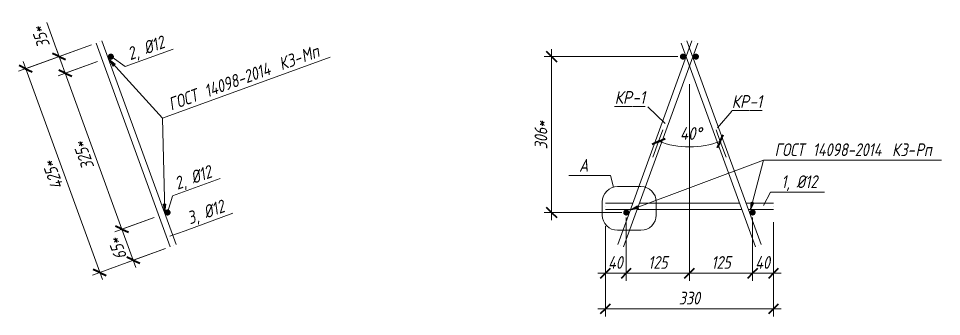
# Model space of a CAD drawing. Header units: millimetres. Extents: x 79934 to 89073, y -4162 to 24885.
# Drawn here: x 79934 to 81747, y -3738 to -3153 of the extents above; entities that cross this region are included whole.
import ezdxf

# ---------------------------------------------------------------- set-up
doc = ezdxf.new("R2010")
doc.units = ezdxf.units.MM
for name, color, linetype, lineweight in [('AA_Dim', 7, 'Continuous', 9), ('AA_Dim-10', 7, 'Continuous', 9), ('AA_Vinoska', 7, 'Continuous', 9), ('Gen_Fragment', 7, 'Continuous', 9), ('KR_Armatura_Tonkie', 7, 'Continuous', 20)]:
    doc.layers.add(name, color=color, linetype=linetype, lineweight=lineweight)
doc.layers.add('AA_Linii', color=7, linetype='Continuous', lineweight=9, true_color=0x00a600)
doc.styles.add('ISOCPEUR_I', font='isocpeui.ttf', dxfattribs={"width": 0.85, "height": 25})
doc.styles.add('ISOCPEUR_I_1', font='isocpeui.ttf', dxfattribs={"width": 0.8, "height": 25})
doc.dimstyles.new('05_Округл_1мм__прозр_', dxfattribs={"dimscale": 304.8, "dimtxt": 24.899529, "dimasz": 0.065617, "dimexe": 0.049213, "dimexo": 0.032808, "dimgap": 0.003281, "dimtad": 1, "dimdec": 0, "dimdsep": 46, "dimtxsty": 'ISOCPEUR_I_1', "dimblk1": 'OBLIQUE', "dimblk2": 'OBLIQUE', "dimsah": 1, "dimcen": 0.09, "dimdle": 0.049213, "dimazin": 0, "dimtfac": 1, "dimtdec": 4, "dimtix": 1, "dimtmove": 0, "dimatfit": 3, "dimfxl": 1, "dimtvp": 1, "dimtolj": 1, "dimtzin": 0, "dimarcsym": 2})
doc.dimstyles.new('05_Округл_5мм__прозр_', dxfattribs={"dimscale": 304.8, "dimtxt": 24.899529, "dimasz": 0.065617, "dimexe": 0.049213, "dimexo": 0.032808, "dimgap": 0.003281, "dimtad": 1, "dimdec": 0, "dimrnd": 5, "dimdsep": 46, "dimtxsty": 'ISOCPEUR_I_1', "dimblk1": 'OBLIQUE', "dimblk2": 'OBLIQUE', "dimsah": 1, "dimcen": 0.09, "dimdle": 0.049213, "dimazin": 0, "dimtfac": 1, "dimtdec": 4, "dimtix": 1, "dimtmove": 0, "dimatfit": 3, "dimfxl": 1, "dimtvp": 1, "dimtolj": 1, "dimtzin": 0, "dimarcsym": 2})
doc.dimstyles.new('05_Округл_5мм__прозр__1', dxfattribs={"dimscale": 304.8, "dimtxt": 24.899529, "dimasz": 0.065617, "dimexe": 0.049213, "dimexo": 0.032808, "dimgap": 0.003281, "dimtad": 1, "dimdec": 0, "dimrnd": 5, "dimdsep": 46, "dimtxsty": 'ISOCPEUR_I_1', "dimblk1": 'OBLIQUE', "dimblk2": 'OBLIQUE', "dimsah": 1, "dimcen": 0.09, "dimdle": 0.049213, "dimazin": 0, "dimtfac": 1, "dimtdec": 4, "dimtix": 1, "dimtmove": 1, "dimatfit": 3, "dimfxl": 1, "dimtvp": 1, "dimtolj": 1, "dimtzin": 0, "dimarcsym": 2})
doc.dimstyles.new('Засечка', dxfattribs={"dimscale": 304.8, "dimtxt": 24.899529, "dimasz": 0.065617, "dimexe": 0.07874, "dimexo": 0.049213, "dimgap": 0.016404, "dimtad": 1, "dimdec": 0, "dimzin": 0, "dimdsep": 46, "dimtxsty": 'ISOCPEUR_I', "dimblk1": 'OBLIQUE', "dimblk2": 'OBLIQUE', "dimsah": 1, "dimcen": 0.09, "dimadec": 1, "dimazin": 2, "dimtfac": 1, "dimtdec": 4, "dimtix": 1, "dimtmove": 2, "dimatfit": 3, "dimfxl": 1, "dimtvp": 1, "dimtfill": 1, "dimtolj": 1, "dimtzin": 0, "dimarcsym": 2})

# ---------------------------------------------------------------- blocks, each defined once
blk = doc.blocks.new('350_Стержень горизонтально _НесАрм_РабПлоск_ - 350_Стержень горизонтально _НесАрм_РабПлоск_-2708583-Каркас пространственный КП-45')
at = {"layer": 'KR_Armatura_Tonkie'}
for p, q in [((81140.6, -3516), (81086.8, -3516)), ((81350.3, -3516), (81153.4, -3516)), ((81416.8, -3516), (81363, -3516)), ((81086.8, -3522), (81086.8, -3522)), ((81086.8, -3522), (81086.8, -3522)), ((81086.8, -3528), (81136.3, -3528)), ((81149, -3528), (81354.6, -3528)), ((81367.4, -3528), (81416.8, -3528)), ((81416.8, -3522), (81416.8, -3522)), ((81416.8, -3522), (81416.8, -3522))]:
    blk.add_line(p, q, dxfattribs=at)
blk = doc.blocks.new('350_Стержень горизонтально _НесАрм_РабПлоск_ - 350_Стержень горизонтально _НесАрм_РабПлоск_-2708464-Каркас пространственный КП-45')
at = {"layer": 'KR_Armatura_Tonkie'}
blk.add_hatch(color=256, dxfattribs=at).paths.add_polyline_path([(81265.1, -3234), (81266.7, -3233.6), (81268, -3232.9), (81269.2, -3231.9), (81270, -3230.5), (81270.5, -3229), (81270.6, -3227.5), (81270.2, -3225.9), (81269.5, -3224.6), (81268.5, -3223.4), (81267.1, -3222.6), (81265.6, -3222.1), (81264.1, -3222), (81262.6, -3222.4), (81261.2, -3223.1), (81260, -3224.1), (81259.2, -3225.5), (81258.7, -3227), (81258.6, -3228.5), (81259, -3230.1), (81259.7, -3231.4), (81260.7, -3232.6), (81262.1, -3233.4), (81263.6, -3233.9)], flags=0)
blk = doc.blocks.new('350_Стержень горизонтально _НесАрм_РабПлоск_ - 350_Стержень горизонтально _НесАрм_РабПлоск_-3489084-Каркас пространственный КП-45')
at = {"layer": 'KR_Armatura_Tonkie'}
for p, q in [((81235.7, -3201.3), (81381.3, -3601.2)), ((81241.4, -3199.2), (81241.4, -3199.2)), ((81241.4, -3199.2), (81241.4, -3199.2)), ((81392.6, -3597.1), (81247, -3197.2)), ((81386.9, -3599.2), (81386.9, -3599.2)), ((81386.9, -3599.2), (81386.9, -3599.2))]:
    blk.add_line(p, q, dxfattribs=at)
blk = doc.blocks.new('350_Стержень горизонтально _НесАрм_РабПлоск_ - 350_Стержень горизонтально _НесАрм_РабПлоск_-2708473-Каркас пространственный КП-45')
at = {"layer": 'KR_Armatura_Tonkie'}
blk.add_hatch(color=256, dxfattribs=at).paths.add_polyline_path([(81238.5, -3234), (81240.1, -3233.9), (81241.6, -3233.4), (81242.9, -3232.6), (81244, -3231.4), (81244.7, -3230.1), (81245, -3228.5), (81245, -3227), (81244.5, -3225.5), (81243.7, -3224.1), (81242.5, -3223.1), (81241.1, -3222.4), (81239.6, -3222), (81237.9, -3222.1), (81236.5, -3222.6), (81235.2, -3223.4), (81234.2, -3224.6), (81233.4, -3225.9), (81233.1, -3227.5), (81233.2, -3229), (81233.6, -3230.5), (81234.5, -3231.9), (81235.6, -3232.9), (81237, -3233.6), (81237.9, -3233.8)], flags=0)
blk = doc.blocks.new('350_Стержень горизонтально _НесАрм_РабПлоск_ - 350_Стержень горизонтально _НесАрм_РабПлоск_-3489092-Каркас пространственный КП-45')
at = {"layer": 'KR_Armatura_Tonkie'}
for p, q in [((81256.7, -3197.2), (81111.1, -3597.1)), ((81122.4, -3601.2), (81268, -3201.3)), ((81262.3, -3199.2), (81262.3, -3199.2)), ((81262.3, -3199.2), (81262.3, -3199.2)), ((81116.7, -3599.2), (81116.7, -3599.2)), ((81116.7, -3599.2), (81116.7, -3599.2))]:
    blk.add_line(p, q, dxfattribs=at)
blk = doc.blocks.new('350_Стержень горизонтально _НесАрм_РабПлоск_ - 350_Стержень горизонтально _НесАрм_РабПлоск_-3489092-а-а')
at = {"layer": 'KR_Armatura_Tonkie'}
for p, q in [((-81268, -3201.3), (-81122.4, -3601.2)), ((-81262.3, -3199.2), (-81262.3, -3199.2)), ((-81262.3, -3199.2), (-81262.3, -3199.2)), ((-81111.1, -3597.1), (-81256.7, -3197.2)), ((-81116.7, -3599.2), (-81116.7, -3599.2)), ((-81116.7, -3599.2), (-81116.7, -3599.2))]:
    blk.add_line(p, q, dxfattribs=at)
blk = doc.blocks.new('350_Стержень горизонтально _НесАрм_РабПлоск_ - 350_Стержень горизонтально _НесАрм_РабПлоск_-2708473-а-а')
at = {"layer": 'KR_Armatura_Tonkie'}
blk.add_hatch(color=256, dxfattribs=at).paths.add_polyline_path([(-81237, -3233.6), (-81235.6, -3232.9), (-81234.5, -3231.9), (-81233.6, -3230.5), (-81233.2, -3229), (-81233.1, -3227.5), (-81233.4, -3225.9), (-81234.2, -3224.6), (-81235.2, -3223.4), (-81236.5, -3222.6), (-81238, -3222.1), (-81239.6, -3222), (-81241.1, -3222.4), (-81242.5, -3223.1), (-81243.7, -3224.1), (-81244.5, -3225.5), (-81245, -3227), (-81245, -3228.5), (-81244.6, -3230.3), (-81244, -3231.4), (-81242.9, -3232.6), (-81241.6, -3233.4), (-81240.1, -3233.9), (-81238.5, -3234)], flags=0)
blk = doc.blocks.new('DIMBLOCK1-Каркас пространственный КП-45')
at = {"layer": 'AA_Dim-10', "transparency": 16777216}
for p, q in [((81191.3, -3394.4), (81199.5, -3371.8)), ((81312.4, -3394.4), (81304.2, -3371.8)), ((81191.3, -3394.4), (81180, -3425.4)), ((81191.3, -3394.4), (81191.3, -3394.4)), ((81312.4, -3394.4), (81323.7, -3425.4))]:
    blk.add_line(p, q, dxfattribs=at)
at = {"layer": 'AA_Dim-10', "lineweight": 40, "transparency": 16777216}
for p, q in [((81191.3, -3394.4), (81204.1, -3388.4)), ((81312.4, -3394.4), (81318.4, -3381.5)), ((81191.3, -3394.4), (81178.5, -3400.3)), ((81312.4, -3394.4), (81306.4, -3407.2))]:
    blk.add_line(p, q, dxfattribs=at)
at = {"layer": 'AA_Dim-10', "transparency": 16777216}
blk.add_arc((81251.8, -3228), 177, 250, 290, dxfattribs=at)
blk.add_arc((81251.8, -3228), 177, 250, 290, dxfattribs=at)
at = {"layer": 'AA_Dim-10', "color": 0, "transparency": 16777216, "insert": (81233.2, -3366.4), "char_height": 25, "width": 51.714, "attachment_point": 1, "line_spacing_factor": 1.149209, "style": 'ISOCPEUR_I', "bg_fill": 3, "box_fill_scale": 1.25, "bg_fill_color": 256, "bg_fill_true_color": 13158600, "bg_fill_transparency": 0}
blk.add_mtext('40°', dxfattribs=at)
blk = doc.blocks.new('_Oblique')
at = {"color": 0, "linetype": 'ByBlock', "lineweight": -2}
blk.add_line((-0.5, -0.5), (0.5, 0.5), dxfattribs=at)
blk = doc.blocks.new('DIMBLOCK2-Каркас пространственный КП-45')
at = {"layer": 'AA_Dim-10', "lineweight": 40, "transparency": 16777216}
for p, q in [((80981.2, -3228), (80971.2, -3218)), ((80981.2, -3228), (80991.2, -3238)), ((80981.2, -3534), (80971.2, -3524)), ((80981.2, -3534), (80991.2, -3544))]:
    blk.add_line(p, q, dxfattribs=at)
at = {"layer": 'AA_Dim-10', "transparency": 16777216}
for p, q in [((80981.2, -3213), (80981.2, -3549)), ((81229.1, -3228), (80966.2, -3228)), ((80981.2, -3228), (81229.1, -3228)), ((81119.3, -3534), (80966.2, -3534)), ((80981.2, -3534), (81119.3, -3534))]:
    blk.add_line(p, q, dxfattribs=at)
at = {"layer": 'AA_Dim-10', "color": 0, "transparency": 16777216, "insert": (80947.6, -3410), "char_height": 25, "width": 69.527, "attachment_point": 1, "rotation": 90, "line_spacing_factor": 1.149209, "style": 'ISOCPEUR_I_1'}
blk.add_mtext('306*', dxfattribs=at)
blk = doc.blocks.new('DIMBLOCK3-Каркас пространственный КП-45')
at = {"layer": 'AA_Dim-10', "transparency": 16777216}
for p, q in [((81127.7, -3544), (81127.7, -3668.3)), ((81127.7, -3653.3), (81127.7, -3544)), ((81086.8, -3560.7), (81086.8, -3668.3)), ((81086.8, -3653.3), (81086.8, -3560.7)), ((81071.8, -3653.3), (81127.7, -3653.3))]:
    blk.add_line(p, q, dxfattribs=at)
at = {"layer": 'AA_Dim-10', "lineweight": 40, "transparency": 16777216}
for p, q in [((81086.8, -3653.3), (81096.8, -3643.3)), ((81127.7, -3653.3), (81137.7, -3643.3)), ((81086.8, -3653.3), (81076.8, -3663.3)), ((81127.7, -3653.3), (81117.7, -3663.3))]:
    blk.add_line(p, q, dxfattribs=at)
at = {"layer": 'AA_Dim-10', "color": 0, "transparency": 16777216, "insert": (81092.2, -3619.6), "char_height": 25, "width": 36.2, "attachment_point": 1, "line_spacing_factor": 1.149209, "style": 'ISOCPEUR_I_1'}
blk.add_mtext('40', dxfattribs=at)
blk = doc.blocks.new('DIMBLOCK4-Каркас пространственный КП-45')
at = {"layer": 'AA_Dim-10', "transparency": 16777216}
for p, q in [((81251.8, -3282.1), (81251.8, -3668.3)), ((81251.8, -3653.3), (81251.8, -3282.1)), ((81127.7, -3544), (81127.7, -3668.3)), ((81127.7, -3653.3), (81127.7, -3544)), ((81127.7, -3653.3), (81251.8, -3653.3))]:
    blk.add_line(p, q, dxfattribs=at)
at = {"layer": 'AA_Dim-10', "lineweight": 40, "transparency": 16777216}
for p, q in [((81127.7, -3653.3), (81137.7, -3643.3)), ((81251.8, -3653.3), (81261.8, -3643.3)), ((81127.7, -3653.3), (81117.7, -3663.3)), ((81251.8, -3653.3), (81241.8, -3663.3))]:
    blk.add_line(p, q, dxfattribs=at)
at = {"layer": 'AA_Dim-10', "color": 0, "transparency": 16777216, "insert": (81170.8, -3619.6), "char_height": 25, "width": 45.394, "attachment_point": 1, "line_spacing_factor": 1.149209, "style": 'ISOCPEUR_I_1'}
blk.add_mtext('125', dxfattribs=at)
blk = doc.blocks.new('DIMBLOCK5-Каркас пространственный КП-45')
at = {"layer": 'AA_Dim-10', "transparency": 16777216}
for p, q in [((81251.8, -3282.1), (81251.8, -3668.3)), ((81251.8, -3653.3), (81251.8, -3282.1)), ((81376, -3544), (81376, -3668.3)), ((81376, -3653.3), (81376, -3544)), ((81251.8, -3653.3), (81376, -3653.3))]:
    blk.add_line(p, q, dxfattribs=at)
at = {"layer": 'AA_Dim-10', "lineweight": 40, "transparency": 16777216}
for p, q in [((81251.8, -3653.3), (81261.8, -3643.3)), ((81376, -3653.3), (81386, -3643.3)), ((81251.8, -3653.3), (81241.8, -3663.3)), ((81376, -3653.3), (81366, -3663.3))]:
    blk.add_line(p, q, dxfattribs=at)
at = {"layer": 'AA_Dim-10', "color": 0, "transparency": 16777216, "insert": (81295, -3619.6), "char_height": 25, "width": 45.394, "attachment_point": 1, "line_spacing_factor": 1.149209, "style": 'ISOCPEUR_I_1'}
blk.add_mtext('125', dxfattribs=at)
blk = doc.blocks.new('DIMBLOCK6-Каркас пространственный КП-45')
at = {"layer": 'AA_Dim-10', "transparency": 16777216}
for p, q in [((81376, -3544), (81376, -3668.3)), ((81376, -3653.3), (81376, -3544)), ((81416.8, -3552.8), (81416.8, -3668.3)), ((81416.8, -3653.3), (81416.8, -3552.8)), ((81376, -3653.3), (81431.8, -3653.3))]:
    blk.add_line(p, q, dxfattribs=at)
at = {"layer": 'AA_Dim-10', "lineweight": 40, "transparency": 16777216}
for p, q in [((81376, -3653.3), (81386, -3643.3)), ((81416.8, -3653.3), (81426.8, -3643.3)), ((81376, -3653.3), (81366, -3663.3)), ((81416.8, -3653.3), (81406.8, -3663.3))]:
    blk.add_line(p, q, dxfattribs=at)
at = {"layer": 'AA_Dim-10', "color": 0, "transparency": 16777216, "insert": (81381.3, -3619.6), "char_height": 25, "width": 36.2, "attachment_point": 1, "line_spacing_factor": 1.149209, "style": 'ISOCPEUR_I_1'}
blk.add_mtext('40', dxfattribs=at)
blk = doc.blocks.new('DIMBLOCK7-Каркас пространственный КП-45')
at = {"layer": 'AA_Dim-10', "transparency": 16777216}
for p, q in [((81086.8, -3611.2), (81086.8, -3738.3)), ((81086.8, -3723.3), (81086.8, -3611.2)), ((81416.8, -3611.2), (81416.8, -3738.3)), ((81416.8, -3723.3), (81416.8, -3611.2)), ((81071.8, -3723.3), (81431.8, -3723.3))]:
    blk.add_line(p, q, dxfattribs=at)
at = {"layer": 'AA_Dim-10', "lineweight": 40, "transparency": 16777216}
for p, q in [((81086.8, -3723.3), (81096.8, -3713.3)), ((81416.8, -3723.3), (81426.8, -3713.3)), ((81086.8, -3723.3), (81076.8, -3733.3)), ((81416.8, -3723.3), (81406.8, -3733.3))]:
    blk.add_line(p, q, dxfattribs=at)
at = {"layer": 'AA_Dim-10', "color": 0, "transparency": 16777216, "insert": (81231, -3689.6), "char_height": 25, "width": 49.991, "attachment_point": 1, "line_spacing_factor": 1.149209, "style": 'ISOCPEUR_I_1'}
blk.add_mtext('330', dxfattribs=at)
blk = doc.blocks.new('042_М_Арматуры - Позиция диаметр-2309501-Каркас пространственный КП-45')
at = {"layer": 'AA_Vinoska'}
blk.add_line((81416.9, -3494), (81516.9, -3494), dxfattribs=at)
blk = doc.blocks.new('010_Текст с выноской - Текст с выноской и стрелкой-3490574-Каркас пространственный КП-45')
at = {"layer": 'AA_Vinoska', "color": 88, "true_color": 0x104000}
blk.add_line((81397, -3431.3), (81747, -3431.3), dxfattribs=at)
blk = doc.blocks.new('Вид узла - Номер узла 6мм-393529-Каркас пространственный КП-45')
at = {"layer": 'Gen_Fragment'}
blk.add_line((81015, -3461.5), (81075, -3461.5), dxfattribs=at)
blk = doc.blocks.new('DIMBLOCK18-а-а')
at = {"layer": 'AA_Dim-10', "transparency": 16777216}
for p, q in [((80200.5, -3543.6), (80123, -3571.8)), ((80137.1, -3566.6), (80200.5, -3543.6)), ((80164.5, -3641.8), (80137.1, -3566.6)), ((80222.7, -3604.7), (80145.3, -3632.8)), ((80159.4, -3627.7), (80222.7, -3604.7))]:
    blk.add_line(p, q, dxfattribs=at)
at = {"layer": 'AA_Dim-10', "lineweight": 40, "transparency": 16777216}
for p, q in [((80137.1, -3566.6), (80124.3, -3560.6)), ((80137.1, -3566.6), (80149.9, -3572.6)), ((80159.4, -3627.7), (80146.5, -3621.7)), ((80159.4, -3627.7), (80172.2, -3633.7))]:
    blk.add_line(p, q, dxfattribs=at)
at = {"layer": 'AA_Dim-10', "color": 0, "transparency": 16777216, "insert": (80124.1, -3629.4), "char_height": 25, "width": 52.864, "attachment_point": 1, "rotation": 110, "line_spacing_factor": 1.149209, "style": 'ISOCPEUR_I_1'}
blk.add_mtext('65*', dxfattribs=at)
blk = doc.blocks.new('DIMBLOCK19-а-а')
at = {"layer": 'AA_Dim-10', "transparency": 16777216}
for p, q in [((80089.1, -3237.6), (80011.7, -3265.8)), ((80025.8, -3260.6), (80089.1, -3237.6)), ((80137.1, -3566.6), (80025.8, -3260.6)), ((80200.5, -3543.6), (80123, -3571.8)), ((80137.1, -3566.6), (80200.5, -3543.6))]:
    blk.add_line(p, q, dxfattribs=at)
at = {"layer": 'AA_Dim-10', "lineweight": 40, "transparency": 16777216}
for p, q in [((80025.8, -3260.6), (80012.9, -3254.6)), ((80025.8, -3260.6), (80038.6, -3266.6)), ((80137.1, -3566.6), (80124.3, -3560.6)), ((80137.1, -3566.6), (80149.9, -3572.6))]:
    blk.add_line(p, q, dxfattribs=at)
at = {"layer": 'AA_Dim-10', "color": 0, "transparency": 16777216, "insert": (80059.7, -3452.4), "char_height": 25, "width": 69.527, "attachment_point": 1, "rotation": 110, "line_spacing_factor": 1.149209, "style": 'ISOCPEUR_I_1'}
blk.add_mtext('325*', dxfattribs=at)
blk = doc.blocks.new('DIMBLOCK20-а-а')
at = {"layer": 'AA_Dim-10', "transparency": 16777216}
for p, q in [((79989.5, -3161), (80008, -3211.8)), ((80077.1, -3204.7), (79999.7, -3232.9)), ((80013.8, -3227.7), (80077.1, -3204.7)), ((80008, -3211.8), (80019.8, -3244.2)), ((80025.8, -3260.6), (80008.7, -3213.6)), ((80089.1, -3237.6), (80011.7, -3265.8)), ((80025.8, -3260.6), (80089.1, -3237.6))]:
    blk.add_line(p, q, dxfattribs=at)
at = {"layer": 'AA_Dim-10', "lineweight": 40, "transparency": 16777216}
for p, q in [((80013.8, -3227.7), (80001, -3221.8)), ((80013.8, -3227.7), (80026.6, -3233.7)), ((80025.8, -3260.6), (80012.9, -3254.6)), ((80025.8, -3260.6), (80038.6, -3266.6))]:
    blk.add_line(p, q, dxfattribs=at)
at = {"layer": 'AA_Dim-10', "color": 0, "transparency": 16777216, "insert": (79972.9, -3213.9), "char_height": 25, "width": 52.864, "attachment_point": 1, "rotation": 110, "line_spacing_factor": 1.149209, "style": 'ISOCPEUR_I_1'}
blk.add_mtext('35*', dxfattribs=at)
blk = doc.blocks.new('DIMBLOCK21-а-а')
at = {"layer": 'AA_Dim-10', "transparency": 16777216}
for p, q in [((80077.1, -3204.7), (79933.9, -3256.8)), ((79948, -3251.7), (80077.1, -3204.7)), ((80098.7, -3665.7), (79942.9, -3237.6)), ((80222.7, -3604.7), (80079.5, -3656.8)), ((80093.6, -3651.6), (80222.7, -3604.7))]:
    blk.add_line(p, q, dxfattribs=at)
at = {"layer": 'AA_Dim-10', "lineweight": 40, "transparency": 16777216}
for p, q in [((79948, -3251.7), (79935.2, -3245.7)), ((79948, -3251.7), (79960.8, -3257.7)), ((80093.6, -3651.6), (80080.8, -3645.7)), ((80093.6, -3651.6), (80106.4, -3657.6))]:
    blk.add_line(p, q, dxfattribs=at)
at = {"layer": 'AA_Dim-10', "color": 0, "transparency": 16777216, "insert": (79999.5, -3491.5), "char_height": 25, "width": 72.4, "attachment_point": 1, "rotation": 110, "line_spacing_factor": 1.149209, "style": 'ISOCPEUR_I_1'}
blk.add_mtext('425*', dxfattribs=at)
blk = doc.blocks.new('042_М_Арматуры - Позиция диаметр-2309501-а-а')
at = {"layer": 'AA_Vinoska'}
blk.add_line((-81093.4, -3569.7), (-80999.4, -3535.5), dxfattribs=at)
blk = doc.blocks.new('010_Текст с выноской - Текст с выноской и стрелкой-3490574-а-а')
at = {"layer": 'AA_Vinoska', "color": 88, "true_color": 0x104000}
blk.add_line((-81137.4, -3349), (-80808.5, -3229.3), dxfattribs=at)

msp = doc.modelspace()

# ---------------------------------------------------------------- hatches: boundary and pattern name
at = {"layer": 'AA_Vinoska'}
for points in [[(80111.8241, -3233.7793), (80119.9864, -3246.6389), (80123.8924, -3243.0717)], [(80221.3057, -3532.453), (80223.6029, -3517.3958), (80218.3145, -3517.5182)], [(81372.0399, -3529.0484), (81378.3149, -3515.1696), (81373.1897, -3513.8604)], [(81136.5793, -3528.8579), (81151.5541, -3526.0741), (81149.6989, -3521.1203)]]:
    msp.add_hatch(color=256, dxfattribs=at).paths.add_polyline_path(points, flags=0)

# ---------------------------------------------------------------- linework, layer by layer
at = {"layer": 'AA_Linii', "color": 7}
for p, q in [((81239.0658, -3228), (81236.9534, -3228)), ((81127.6909, -3534), (81129.2998, -3534)), ((81129.2998, -3534), (81127.6909, -3534)), ((81127.6909, -3534), (81127.6909, -3535.4063)), ((81375.981, -3534), (81375.981, -3535.6756)), ((81375.981, -3535.6756), (81375.981, -3534)), ((81375.981, -3534), (81376.8359, -3534))]:
    msp.add_line(p, q, dxfattribs=at)
at = {"layer": 'AA_Vinoska'}
for p, q in [((80111.8241, -3233.7793), (80119.9864, -3246.6389)), ((80123.8924, -3243.0717), (80111.8241, -3233.7793)), ((80111.8241, -3233.7793), (80217.0617, -3349.0118)), ((80118.0692, -3228.7136), (80143.6638, -3247.232)), ((80119.9864, -3246.6389), (80123.8924, -3243.0717)), ((80221.3057, -3532.453), (80217.0617, -3349.0118)), ((81372.0399, -3529.0484), (81397.001, -3431.3305)), ((81397.2036, -3520.0981), (81411.0465, -3493.9504)), ((81411.0465, -3493.9504), (81416.8604, -3493.9504)), ((80223.6029, -3517.3958), (80218.3145, -3517.5182)), ((80221.3057, -3532.453), (80223.6029, -3517.3958)), ((80227.0388, -3531.9083), (80236.2627, -3501.6453)), ((81373.1897, -3513.8604), (81372.0399, -3529.0484)), ((81372.0399, -3529.0484), (81378.3149, -3515.1696)), ((81378.3149, -3515.1696), (81373.1897, -3513.8604)), ((80218.3145, -3517.5182), (80221.3057, -3532.453)), ((81149.6989, -3521.1203), (81136.5793, -3528.8579)), ((81136.5793, -3528.8579), (81151.5541, -3526.0741)), ((81151.5541, -3526.0741), (81149.6989, -3521.1203)), ((80231.2222, -3580.5961), (80261.0474, -3569.7406))]:
    msp.add_line(p, q, dxfattribs=at)
at = {"layer": 'Gen_Fragment'}
for p, q in [((81096.5961, -3461.5415), (81074.5877, -3461.5415)), ((81102.7901, -3484.2196), (81096.5961, -3461.5415)), ((81156.5557, -3483.1596), (81110.6944, -3483.1596)), ((81080.6944, -3513.1596), (81080.6944, -3538.9706)), ((81186.5557, -3538.9706), (81186.5557, -3513.1596)), ((81110.6944, -3568.9706), (81156.5557, -3568.9706))]:
    msp.add_line(p, q, dxfattribs=at)
for centre, start, end in [((81110.6944, -3513.1596), 90, 180), ((81156.5557, -3513.1596), 0, 90), ((81110.6944, -3538.9706), 180, 270), ((81156.5557, -3538.9706), 270, 0)]:
    msp.add_arc(centre, 30, start, end, dxfattribs=at)

# ---------------------------------------------------------------- block references
at = {"layer": 'AA_Vinoska'}
for name, p in [('042_М_Арматуры - Позиция диаметр-2309501-а-а', (161237.0738, 322.5086)), ('042_М_Арматуры - Позиция диаметр-2309501-а-а', (161329.6727, 68.0954)), ('042_М_Арматуры - Позиция диаметр-2309501-Каркас пространственный КП-45', (0, 0)), ('042_М_Арматуры - Позиция диаметр-2309501-а-а', (161354.4573, 0))]:
    msp.add_blockref(name, p, dxfattribs=at)
at = {"layer": 'AA_Vinoska', "color": 88, "true_color": 0x104000}
for name, p in [('010_Текст с выноской - Текст с выноской и стрелкой-3490574-а-а', (161354.4573, 0)), ('010_Текст с выноской - Текст с выноской и стрелкой-3490574-Каркас пространственный КП-45', (0, 0))]:
    msp.add_blockref(name, p, dxfattribs=at)
at = {"layer": 'Gen_Fragment'}
msp.add_blockref('Вид узла - Номер узла 6мм-393529-Каркас пространственный КП-45', (0, 0), dxfattribs=at)
at = {"layer": 'KR_Armatura_Tonkie'}
for name, p in [('350_Стержень горизонтально _НесАрм_РабПлоск_ - 350_Стержень горизонтально _НесАрм_РабПлоск_-3489092-а-а', (161354.4573, 0)), ('350_Стержень горизонтально _НесАрм_РабПлоск_ - 350_Стержень горизонтально _НесАрм_РабПлоск_-3489092-Каркас пространственный КП-45', (0, 0)), ('350_Стержень горизонтально _НесАрм_РабПлоск_ - 350_Стержень горизонтально _НесАрм_РабПлоск_-3489084-Каркас пространственный КП-45', (0, 0)), ('350_Стержень горизонтально _НесАрм_РабПлоск_ - 350_Стержень горизонтально _НесАрм_РабПлоск_-2708473-а-а', (161354.4573, 0)), ('350_Стержень горизонтально _НесАрм_РабПлоск_ - 350_Стержень горизонтально _НесАрм_РабПлоск_-2708473-Каркас пространственный КП-45', (0, 0)), ('350_Стержень горизонтально _НесАрм_РабПлоск_ - 350_Стержень горизонтально _НесАрм_РабПлоск_-2708464-Каркас пространственный КП-45', (0, 0)), ('350_Стержень горизонтально _НесАрм_РабПлоск_ - 350_Стержень горизонтально _НесАрм_РабПлоск_-2708583-Каркас пространственный КП-45', (0, 0)), ('350_Стержень горизонтально _НесАрм_РабПлоск_ - 350_Стержень горизонтально _НесАрм_РабПлоск_-2708473-а-а', (161465.8322, -306)), ('350_Стержень горизонтально _НесАрм_РабПлоск_ - 350_Стержень горизонтально _НесАрм_РабПлоск_-2708473-Каркас пространственный КП-45', (-111.3749, -306)), ('350_Стержень горизонтально _НесАрм_РабПлоск_ - 350_Стержень горизонтально _НесАрм_РабПлоск_-2708464-Каркас пространственный КП-45', (111.3749, -306))]:
    msp.add_blockref(name, p, dxfattribs=at)

# ---------------------------------------------------------------- texts
at = {"layer": 'AA_Vinoska', "char_height": 25, "width": 98.12655, "attachment_point": 1, "rotation": 20, "style": 'ISOCPEUR_I_1'}
for s, insert in [('2, Ø12', (80145.1146, -3211.7152)), ('2, Ø12', (80237.7135, -3466.1285)), ('3, Ø12', (80262.4982, -3534.2238))]:
    msp.add_mtext(s, dxfattribs=dict(at, insert=insert))
at = {"layer": 'AA_Vinoska', "color": 88, "true_color": 0x104000, "char_height": 25, "attachment_point": 1, "rotation": 20, "style": 'ISOCPEUR_I_1'}
for s, insert, width in [('Мп', (80485.6143, -3216.0589), 40.40505), ('\\fISOCPEUR|b0|i1|c204|p34|;\\W.8;К', (80442.3532, -3231.8046), 19.88185), ('3-', (80457.7681, -3226.194), 35.9156), (' 14098-2014 ', (80284.2265, -3289.358), 203.9493), ('ГОСТ', (80225.5505, -3310.7144), 75.6793)]:
    msp.add_mtext(s, dxfattribs=dict(at, insert=insert, width=width))
at = {"layer": 'AA_Vinoska', "char_height": 25, "attachment_point": 1}
for s, insert, width, style in [('\\LКР', (81104.9134, -3295.6274), 42.248931, 'ISOCPEUR_I'), ('\\L-1', (81369.7551, -3303.5351), 32.70885, 'ISOCPEUR_I'), ('1, Ø12', (81432.4912, -3461.0717), 92.99575, 'ISOCPEUR_I_1')]:
    msp.add_mtext(s, dxfattribs=dict(at, insert=insert, width=width, style=style))
at = {"layer": 'AA_Vinoska', "color": 88, "true_color": 0x104000, "char_height": 25, "attachment_point": 1, "style": 'ISOCPEUR_I_1'}
for s, insert, width in [('ГОСТ', (81419.1563, -3398.246), 75.6793), (' 14098-2014 ', (81481.598, -3398.246), 203.9493), ('\\fISOCPEUR|b0|i1|c204|p34|;\\W.8;К', (81649.873, -3398.246), 19.88185), ('3-', (81666.2771, -3398.246), 35.9156), ('Рп', (81695.9105, -3398.246), 37.83965)]:
    msp.add_mtext(s, dxfattribs=dict(at, insert=insert, width=width))
at = {"layer": 'Gen_Fragment', "insert": (81035.1453, -3428.9936), "char_height": 25, "width": 22.44725, "attachment_point": 1, "style": 'ISOCPEUR_I_1'}
msp.add_mtext('\\fISOCPEUR|b0|i1|c204|p34|;\\W.8;А', dxfattribs=at)

# ---------------------------------------------------------------- dimensions: what is measured, and where the dimension line sits
at = {"layer": 'AA_Dim'}
dim = msp.add_linear_dim(base=(80013.7819, -3227.7367), p1=(80098.4771, -3234.1564), p2=(80086.5064, -3201.2671), angle=290, dimstyle='05_Округл_5мм__прозр__1', override={"dimpost": '<>*', "dimfxl": 35}, dxfattribs=at)
dim.commit()
dim.dimension.update_dxf_attribs({"geometry": 'DIMBLOCK20-а-а', "text_midpoint": (79979.5533, -3183.3834), "dimtype": 160, "text_rotation": 290})
for base, p1, p2, override, picture, middle in [((79948.0034, -3251.6781), (80232.0833, -3601.2364), (80086.5064, -3201.2671), {"dimpost": '<>*', "dimfxl": 425.638398}, 'DIMBLOCK21-а-а', (80033.4777, -3447.0454)), ((80025.7526, -3260.6259), (80209.852, -3540.1564), (80098.4771, -3234.1564), {"dimpost": '<>*', "dimfxl": 325.638398}, 'DIMBLOCK19-а-а', (80094.1259, -3409.0086)), ((80137.1275, -3566.6259), (80232.0833, -3601.2364), (80209.852, -3540.1564), {"dimpost": '<>*', "dimfxl": 65}, 'DIMBLOCK18-а-а', (80160.929, -3592.5486))]:
    dim = msp.add_linear_dim(base=base, p1=p1, p2=p2, angle=290, dimstyle='05_Округл_5мм__прозр_', override=override, dxfattribs=at)
    dim.commit()
    dim.dimension.update_dxf_attribs({"geometry": picture, "text_midpoint": middle})
for base, p1, p2, dimstyle, override, picture, middle in [((81127.6909, -3653.2932), (81086.8359, -3550.7412), (81127.6909, -3534), '05_Округл_5мм__прозр_', {"dimpost": '<>', "dimfxl": 44.15197}, 'DIMBLOCK3-Каркас пространственный КП-45', (81107.2634, -3639.7932)), ((81416.8359, -3653.2932), (81375.981, -3534), (81416.8359, -3542.8265), '05_Округл_5мм__прозр_', {"dimpost": '<>', "dimfxl": 41.797554}, 'DIMBLOCK6-Каркас пространственный КП-45', (81396.4084, -3639.7932)), ((81416.8359, -3723.2932), (81086.8359, -3601.2364), (81416.8359, -3601.2364), '05_Округл_1мм__прозр_', {"dimpost": '<>', "dimfxl": 330}, 'DIMBLOCK7-Каркас пространственный КП-45', (81251.8359, -3709.7932))]:
    dim = msp.add_linear_dim(base=base, p1=p1, p2=p2, dimstyle=dimstyle, override=override, dxfattribs=at)
    dim.commit()
    dim.dimension.update_dxf_attribs({"geometry": picture, "text_midpoint": middle})

# ---------------------------------------------------------------- next in the draw order: dimensions: what is measured, and where the dimension line sits
dim = msp.add_angular_dim_3p(base=(81231.2839, -3403.8341), center=(81251.8359, -3228), p1=(81174.8708, -3439.4601), p2=(81328.8011, -3439.4601), dimstyle='Засечка', override={"dimpost": '<>', "dimfxl": 153.930342}, dxfattribs=at)
dim.commit()
dim.dimension.update_dxf_attribs({"geometry": 'DIMBLOCK1-Каркас пространственный КП-45', "text_midpoint": (81259.0414, -3383.1065), "dimtype": 165})

# ---------------------------------------------------------------- next in the draw order: linework, layer by layer
at = {"layer": 'AA_Vinoska'}
for p, q in [((81204.2565, -3359.5426), (81170.1137, -3326.8436)), ((81306.7551, -3367.4504), (81334.8963, -3334.7513)), ((81136.5793, -3528.8579), (81397.001, -3431.3305))]:
    msp.add_line(p, q, dxfattribs=at)

# ---------------------------------------------------------------- next in the draw order: texts
at = {"layer": 'AA_Vinoska', "char_height": 25, "attachment_point": 1, "style": 'ISOCPEUR_I'}
for s, insert, width in [('\\L-1', (81139.7722, -3295.6274), 32.70885), ('\\LКР', (81334.8963, -3303.5351), 42.248931)]:
    msp.add_mtext(s, dxfattribs=dict(at, insert=insert, width=width))

# ---------------------------------------------------------------- next in the draw order: dimensions: what is measured, and where the dimension line sits
at = {"layer": 'AA_Dim'}
dim = msp.add_linear_dim(base=(80981.2422, -3534), p1=(81239.0658, -3228), p2=(81129.2998, -3534), angle=90, dimstyle='05_Округл_1мм__прозр_', override={"dimpost": '<>*', "dimfxl": 325.091631}, dxfattribs=at)
dim.commit()
dim.dimension.update_dxf_attribs({"geometry": 'DIMBLOCK2-Каркас пространственный КП-45', "text_midpoint": (80967.7422, -3381)})
for base, p1, p2, picture, middle in [((81251.8359, -3653.2932), (81127.6909, -3534), (81251.8359, -3272.0919), 'DIMBLOCK4-Каркас пространственный КП-45', (81189.7634, -3639.7932)), ((81375.981, -3653.2932), (81251.8359, -3272.0919), (81375.981, -3534), 'DIMBLOCK5-Каркас пространственный КП-45', (81313.9084, -3639.7932))]:
    dim = msp.add_linear_dim(base=base, p1=p1, p2=p2, dimstyle='05_Округл_5мм__прозр_', override={"dimpost": '<>', "dimfxl": 289.841017}, dxfattribs=at)
    dim.commit()
    dim.dimension.update_dxf_attribs({"geometry": picture, "text_midpoint": middle})

doc.saveas('drawing.dxf')
